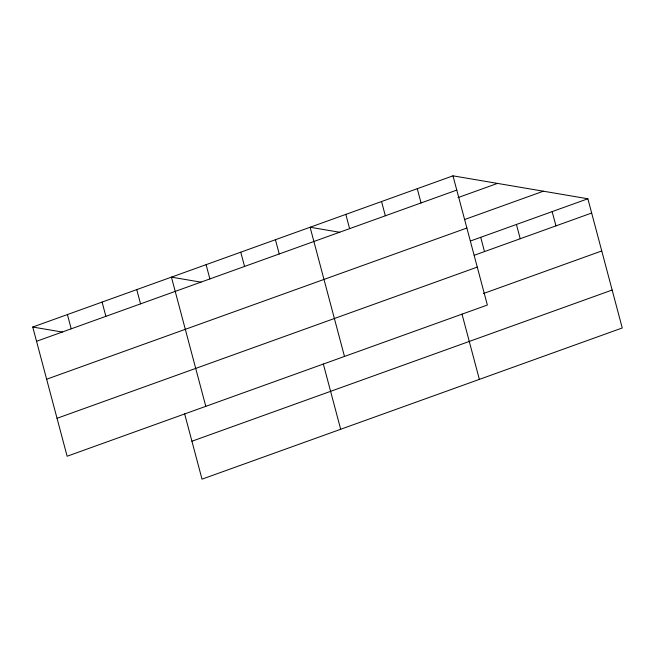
<?xml version="1.0" encoding="UTF-8"?>
<svg xmlns="http://www.w3.org/2000/svg" width="655" height="655" viewBox="0 0 655 655"><rect width="100%" height="100%" fill="white"/><g stroke="black" fill="none" stroke-linecap="round" stroke-linejoin="round"><path stroke-width="0.98" d="M452.982 175.835L487.361 305.034L67.129 456.232L32.75 327.033L452.982 175.835L587.871 198.768L622.25 327.967L202.018 479.165L184.644 413.878M36.541 341.288L456.772 190.089M458.017 197.605L497.497 183.4M464.403 219.605L543.355 191.203M46.636 379.22L466.868 228.022M470.372 241.04L587.871 198.768M474.171 255.303L591.67 213.022M57.034 418.299L477.266 267.101M483.316 293.571L601.757 250.955M191.923 441.233L612.155 290.034M339.781 232.288L310.102 227.244L344.481 356.443M201.101 282.182L171.43 277.139L205.801 406.337M32.75 327.033L62.43 332.077M552.157 211.622L555.948 225.877M516.435 224.469L520.226 238.731M480.713 237.323L484.503 251.577M461.996 314.089L479.37 379.376M417.26 188.689L421.059 202.944M381.546 201.535L385.337 215.798M345.824 214.39L349.614 228.644M323.324 363.983L340.69 429.271M275.436 239.714L279.226 253.976M240.762 252.191L244.561 266.446M206.096 264.661L209.887 278.924M136.756 289.608L140.555 303.871M102.09 302.086L105.881 316.34M67.416 314.564L71.215 328.818"/></g></svg>
